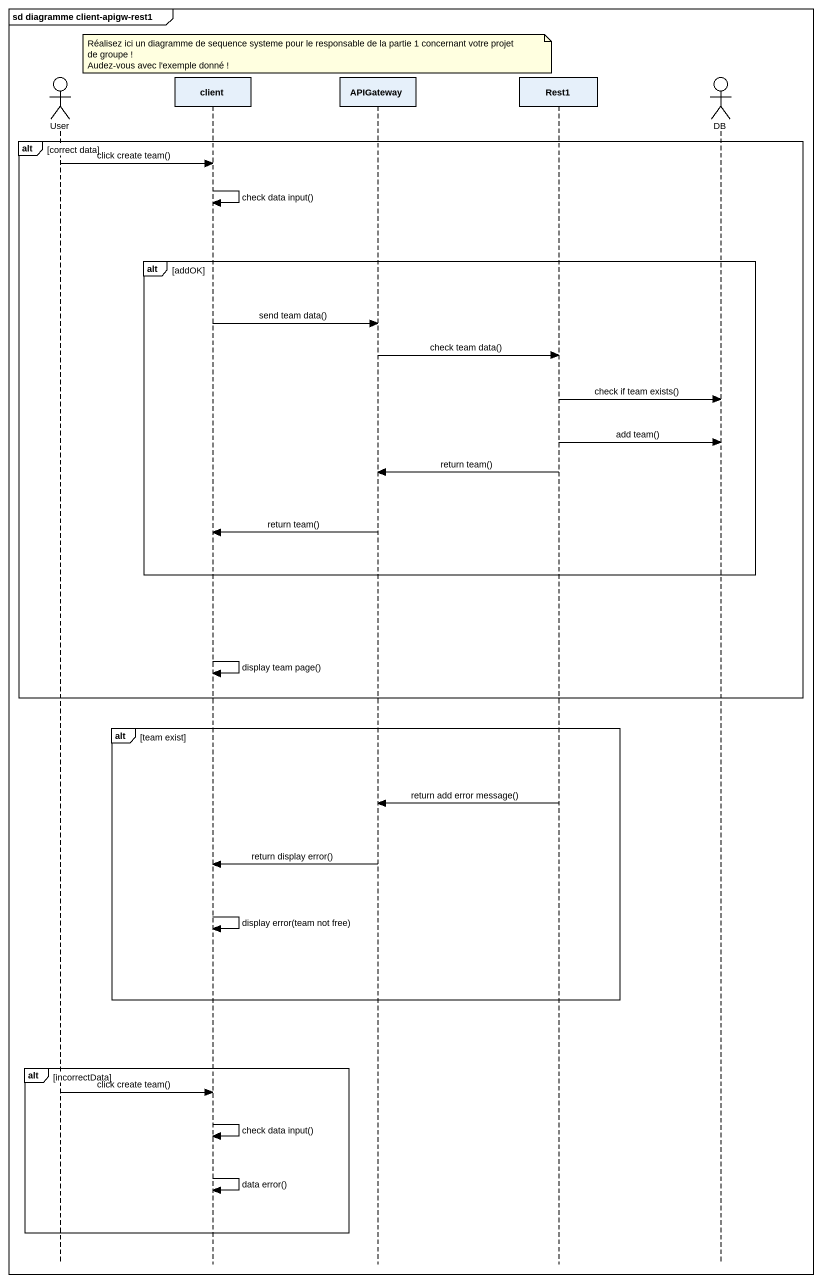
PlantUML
@startuml
mainframe sd diagramme client-apigw-rest1
hide footbox
actor User
participant client
participant APIGateway
participant Rest1
actor DB

note over APIGateway
  Réalisez ici un diagramme de sequence systeme pour le responsable de la partie 1 concernant votre projet de groupe !
  Audez-vous avec l'exemple donné !
end note
alt correct data
  User -> client : click create team()
  client -> client : check data input()
  alt addOK
    client -> APIGateway : send team data()
    APIGateway -> Rest1 : check team data()
    Rest1 -> DB : check if team exists()
    Rest1 -> DB : add team()
    Rest1 -> APIGateway : return team()
    APIGateway -> client : return team()
  end
  client -> client : display team page()
end
alt team exist
  Rest1 -> APIGateway : return add error message()
  APIGateway -> client : return display error()
  client -> client : display error(team not free)
end
alt incorrectData
  User -> client : click create team()
  client -> client : check data input()
  client -> client : data error()
end
@enduml
